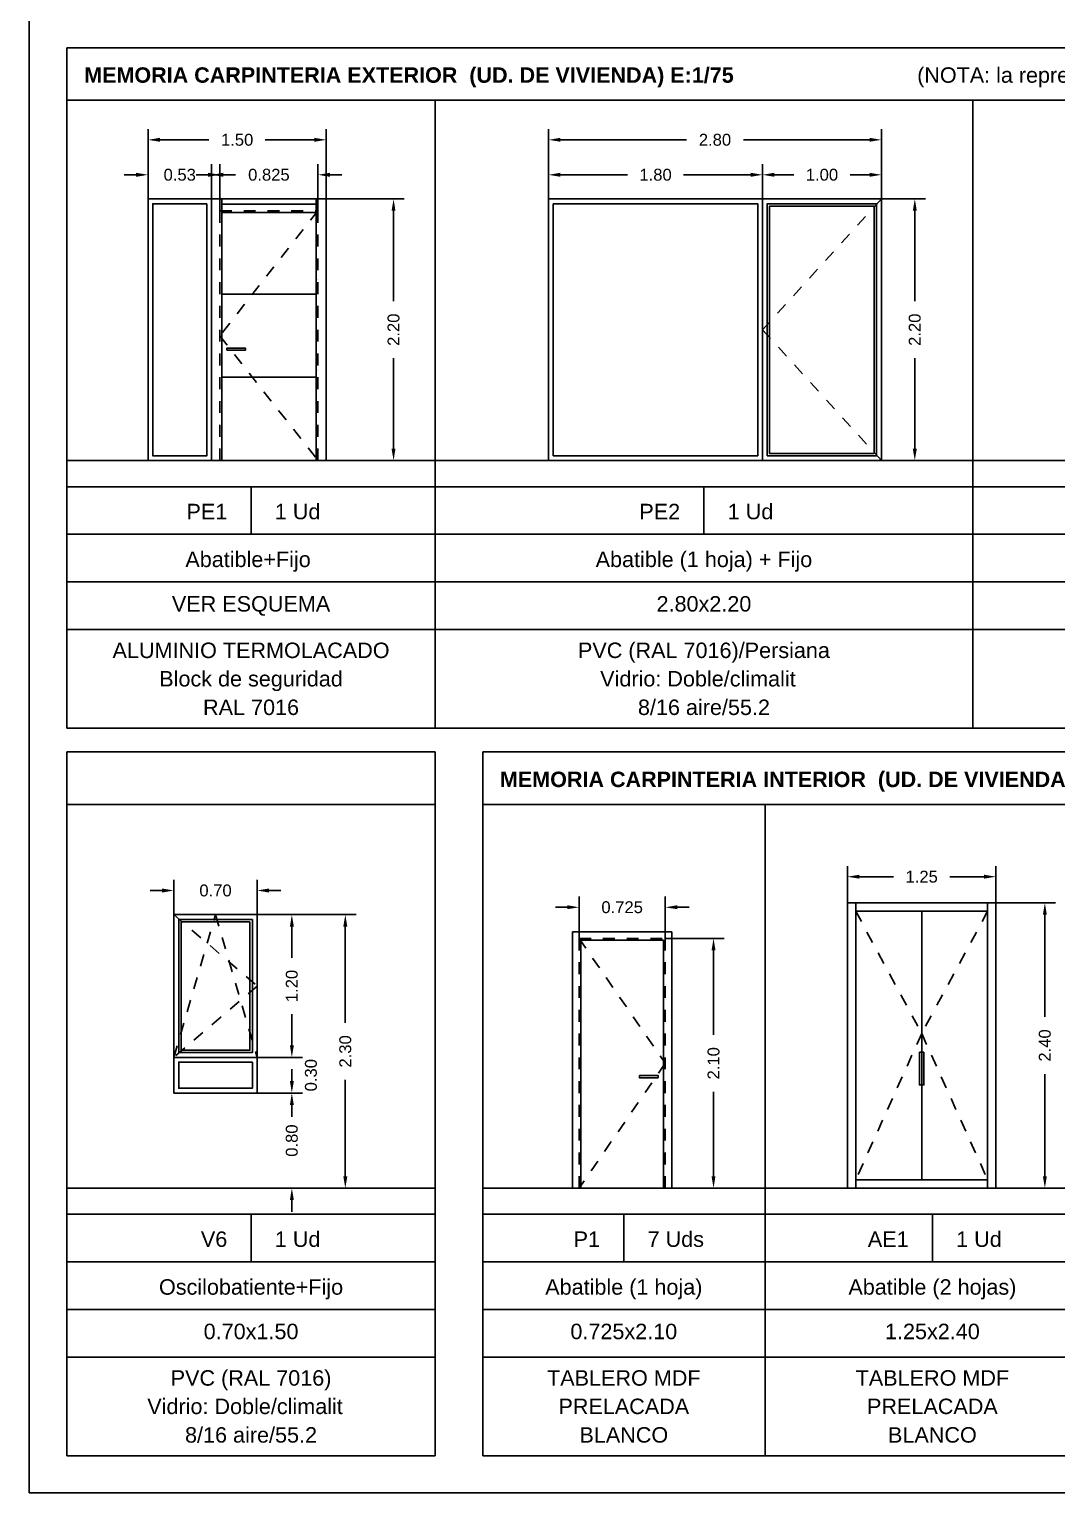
# Model space of a CAD drawing. Header units: millimetres. Extents: x 441156 to 441653, y 4514887 to 4515266.
# Drawn here: x 441570.67 to 441579.32, y 4515196.28 to 4515208.58 of the extents above; entities that cross this region are included whole.
import ezdxf
from ezdxf.enums import TextEntityAlignment as Align

# ---------------------------------------------------------------- set-up
doc = ezdxf.new("R2010")
doc.units = ezdxf.units.MM
doc.linetypes.add('CONTINUA', pattern=[0])
doc.linetypes.add('RAYITAS', pattern=[0.375, 0.25, -0.125])
for name, color, linetype in [('01_alzado', 5, 'CONTINUA'), ('01_cotas', 254, 'Continuous'), ('01_pilares primera', 6, 'Continuous'), ('01_sanitarios', 250, 'Continuous'), ('01_tabiques', 3, 'Continuous'), ('01_texto cartela', 5, 'Continuous'), ('01_ventanas', 2, 'Continuous'), ('CARTELA', 4, 'Continuous'), ('COTAS', 251, 'Continuous'), ('DIVISION', 5, 'Continuous')]:
    doc.layers.add(name, color=color, linetype=linetype)
doc.layers.add('01_cartela', color=6, linetype='Continuous', plot=False)
doc.styles.add('Estilo1', font='swissel.ttf')
doc.styles.add('NIEVES2', font='sanss___.ttf')
doc.styles.add('NIEVES3', font='swisseb.ttf')
doc.styles.add('ROMANS', font='romans')
doc.dimstyles.new('DECIMAL-50', dxfattribs={"dimtxt": 0.08, "dimasz": 0.15, "dimexe": 0.09, "dimexo": 0, "dimgap": 0.09, "dimtad": 0, "dimzin": 0, "dimdsep": 46, "dimtxsty": 'ROMANS', "dimcen": 0.09, "dimclrt": 6, "dimadec": 0, "dimazin": 0, "dimtfac": 1.38, "dimtix": 1, "dimtofl": 0, "dimtmove": 2, "dimatfit": 3, "dimldrblk": 'OBLIQUE', "dimfxl": 1, "dimtolj": 1, "dimtzin": 0, "dimarcsym": 0})

# ---------------------------------------------------------------- blocks, each defined once
blk = doc.blocks.new('*D192')
at = {"layer": '01_cotas', "color": 0, "linetype": 'CONTINUA', "lineweight": -2, "transparency": 16777216}
for p, q in [((441572.278, 4515207.058), (441572.278, 4515207.451)), ((441573.103, 4515207.058), (441573.103, 4515207.451))]:
    blk.add_line(p, q, dxfattribs=at)
at = {"layer": '01_cotas', "color": 0, "lineweight": -2, "transparency": 16777216}
for p, q in [((441572.178, 4515207.361), (441572.078, 4515207.361)), ((441573.203, 4515207.361), (441573.303, 4515207.361))]:
    blk.add_line(p, q, dxfattribs=at)
at = {"layer": '01_cotas', "color": 0, "transparency": 16777216}
for points in [[(441572.178, 4515207.378), (441572.178, 4515207.344), (441572.278, 4515207.361)], [(441573.203, 4515207.378), (441573.203, 4515207.344), (441573.103, 4515207.361)]]:
    blk.add_solid(points, dxfattribs=at)
at = {"layer": '01_cotas', "color": 7, "transparency": 16777216, "insert": (441572.69, 4515207.361), "char_height": 0.1, "attachment_point": 5, "style": 'Estilo1'}
blk.add_mtext('\\A1;0.825', dxfattribs=at)
blk = doc.blocks.new('*D203')
at = {"layer": '01_cotas', "color": 0, "linetype": 'CONTINUA', "lineweight": -2, "transparency": 16777216}
for p, q in [((441573.173, 4515207.158), (441573.829, 4515207.158)), ((441573.173, 4515204.958), (441573.829, 4515204.958))]:
    blk.add_line(p, q, dxfattribs=at)
at = {"layer": '01_cotas', "color": 0, "lineweight": -2, "transparency": 16777216}
for p, q in [((441573.739, 4515207.058), (441573.739, 4515206.298)), ((441573.739, 4515205.058), (441573.739, 4515205.818))]:
    blk.add_line(p, q, dxfattribs=at)
at = {"layer": '01_cotas', "color": 0, "transparency": 16777216}
for points in [[(441573.722, 4515207.058), (441573.755, 4515207.058), (441573.739, 4515207.158)], [(441573.722, 4515205.058), (441573.755, 4515205.058), (441573.739, 4515204.958)]]:
    blk.add_solid(points, dxfattribs=at)
at = {"layer": '01_cotas', "color": 7, "transparency": 16777216, "insert": (441573.739, 4515206.058), "char_height": 0.1, "attachment_point": 5, "rotation": 90, "style": 'Estilo1'}
blk.add_mtext('\\A1;2.20', dxfattribs=at)
blk = doc.blocks.new('*D204')
at = {"layer": '01_cotas', "color": 0, "linetype": 'CONTINUA', "lineweight": -2, "transparency": 16777216}
for p, q in [((441571.673, 4515207.158), (441571.673, 4515207.745)), ((441573.173, 4515207.158), (441573.173, 4515207.745))]:
    blk.add_line(p, q, dxfattribs=at)
at = {"layer": '01_cotas', "color": 0, "lineweight": -2, "transparency": 16777216}
for p, q in [((441571.773, 4515207.655), (441572.186, 4515207.655)), ((441573.073, 4515207.655), (441572.659, 4515207.655))]:
    blk.add_line(p, q, dxfattribs=at)
at = {"layer": '01_cotas', "color": 0, "transparency": 16777216}
for points in [[(441571.773, 4515207.672), (441571.773, 4515207.639), (441571.673, 4515207.655)], [(441573.073, 4515207.672), (441573.073, 4515207.639), (441573.173, 4515207.655)]]:
    blk.add_solid(points, dxfattribs=at)
at = {"layer": '01_cotas', "color": 7, "transparency": 16777216, "insert": (441572.423, 4515207.655), "char_height": 0.1, "attachment_point": 5, "style": 'Estilo1'}
blk.add_mtext('\\A1;1.50', dxfattribs=at)
blk = doc.blocks.new('*D205')
at = {"layer": '01_cotas', "color": 0, "linetype": 'CONTINUA', "lineweight": -2, "transparency": 16777216}
for p, q in [((441571.673, 4515207.158), (441571.673, 4515207.451)), ((441572.208, 4515207.158), (441572.208, 4515207.451))]:
    blk.add_line(p, q, dxfattribs=at)
at = {"layer": '01_cotas', "color": 0, "lineweight": -2, "transparency": 16777216}
for p, q in [((441571.573, 4515207.361), (441571.473, 4515207.361)), ((441572.308, 4515207.361), (441572.408, 4515207.361))]:
    blk.add_line(p, q, dxfattribs=at)
at = {"layer": '01_cotas', "color": 0, "transparency": 16777216}
for points in [[(441571.573, 4515207.378), (441571.573, 4515207.344), (441571.673, 4515207.361)], [(441572.308, 4515207.378), (441572.308, 4515207.344), (441572.208, 4515207.361)]]:
    blk.add_solid(points, dxfattribs=at)
at = {"layer": '01_cotas', "color": 7, "transparency": 16777216, "insert": (441571.94, 4515207.361), "char_height": 0.1, "attachment_point": 5, "style": 'Estilo1'}
blk.add_mtext('\\A1;0.53', dxfattribs=at)
blk = doc.blocks.new('*D207')
at = {"layer": '01_cotas', "color": 0, "linetype": 'CONTINUA', "lineweight": -2, "transparency": 16777216}
for p, q in [((441576.025, 4515200.939), (441576.521, 4515200.939)), ((441576.025, 4515198.839), (441576.521, 4515198.839))]:
    blk.add_line(p, q, dxfattribs=at)
at = {"layer": '01_cotas', "color": 0, "lineweight": -2, "transparency": 16777216}
for p, q in [((441576.431, 4515200.839), (441576.431, 4515200.129)), ((441576.431, 4515198.939), (441576.431, 4515199.649))]:
    blk.add_line(p, q, dxfattribs=at)
at = {"layer": '01_cotas', "color": 0, "transparency": 16777216}
for points in [[(441576.414, 4515200.839), (441576.447, 4515200.839), (441576.431, 4515200.939)], [(441576.414, 4515198.939), (441576.447, 4515198.939), (441576.431, 4515198.839)]]:
    blk.add_solid(points, dxfattribs=at)
at = {"layer": '01_cotas', "color": 7, "transparency": 16777216, "insert": (441576.431, 4515199.889), "char_height": 0.1, "attachment_point": 5, "rotation": 90, "style": 'Estilo1'}
blk.add_mtext('\\A1;2.10', dxfattribs=at)
blk = doc.blocks.new('*D220')
at = {"layer": '01_cotas', "color": 0, "linetype": 'CONTINUA', "lineweight": -2, "transparency": 16777216}
for p, q in [((441572.591, 4515201.139), (441572.973, 4515201.139)), ((441572.591, 4515199.939), (441572.973, 4515199.939))]:
    blk.add_line(p, q, dxfattribs=at)
at = {"layer": '01_cotas', "color": 0, "lineweight": -2, "transparency": 16777216}
for p, q in [((441572.883, 4515201.039), (441572.883, 4515200.776)), ((441572.883, 4515200.039), (441572.883, 4515200.303))]:
    blk.add_line(p, q, dxfattribs=at)
at = {"layer": '01_cotas', "color": 0, "transparency": 16777216}
for points in [[(441572.867, 4515201.039), (441572.9, 4515201.039), (441572.883, 4515201.139)], [(441572.867, 4515200.039), (441572.9, 4515200.039), (441572.883, 4515199.939)]]:
    blk.add_solid(points, dxfattribs=at)
at = {"layer": '01_cotas', "color": 7, "transparency": 16777216, "insert": (441572.883, 4515200.539), "char_height": 0.1, "attachment_point": 5, "rotation": 90, "style": 'Estilo1'}
blk.add_mtext('\\A1;1.20', dxfattribs=at)
blk = doc.blocks.new('*D221')
at = {"layer": '01_cotas', "color": 0, "lineweight": -2, "transparency": 16777216}
for p, q in [((441572.883, 4515200.039), (441572.883, 4515200.139)), ((441572.883, 4515199.539), (441572.883, 4515199.439))]:
    blk.add_line(p, q, dxfattribs=at)
at = {"layer": '01_cotas', "color": 0, "linetype": 'CONTINUA', "lineweight": -2, "transparency": 16777216}
for p, q in [((441572.591, 4515199.939), (441572.973, 4515199.939)), ((441572.591, 4515199.639), (441572.973, 4515199.639))]:
    blk.add_line(p, q, dxfattribs=at)
at = {"layer": '01_cotas', "color": 0, "transparency": 16777216}
for points in [[(441572.867, 4515200.039), (441572.9, 4515200.039), (441572.883, 4515199.939)], [(441572.867, 4515199.539), (441572.9, 4515199.539), (441572.883, 4515199.639)]]:
    blk.add_solid(points, dxfattribs=at)
at = {"layer": '01_cotas', "color": 7, "transparency": 16777216, "insert": (441573.044, 4515199.789), "char_height": 0.1, "attachment_point": 5, "rotation": 90, "style": 'Estilo1'}
blk.add_mtext('\\A1;0.30', dxfattribs=at)
blk = doc.blocks.new('*D222')
at = {"layer": '01_cotas', "color": 0, "lineweight": -2, "transparency": 16777216}
for p, q in [((441572.883, 4515199.739), (441572.883, 4515199.839)), ((441572.883, 4515198.739), (441572.883, 4515198.639))]:
    blk.add_line(p, q, dxfattribs=at)
at = {"layer": '01_cotas', "color": 0, "linetype": 'CONTINUA', "lineweight": -2, "transparency": 16777216}
for p, q in [((441572.591, 4515199.639), (441572.973, 4515199.639)), ((441572.591, 4515198.839), (441572.973, 4515198.839))]:
    blk.add_line(p, q, dxfattribs=at)
at = {"layer": '01_cotas', "color": 0, "transparency": 16777216}
for points in [[(441572.867, 4515199.739), (441572.9, 4515199.739), (441572.883, 4515199.639)], [(441572.867, 4515198.739), (441572.9, 4515198.739), (441572.883, 4515198.839)]]:
    blk.add_solid(points, dxfattribs=at)
at = {"layer": '01_cotas', "color": 7, "transparency": 16777216, "insert": (441572.883, 4515199.239), "char_height": 0.1, "attachment_point": 5, "rotation": 90, "style": 'Estilo1'}
blk.add_mtext('\\A1;0.80', dxfattribs=at)
blk = doc.blocks.new('*D223')
at = {"layer": '01_cotas', "color": 0, "linetype": 'CONTINUA', "lineweight": -2, "transparency": 16777216}
for p, q in [((441571.891, 4515201.139), (441571.891, 4515201.432)), ((441572.591, 4515201.139), (441572.591, 4515201.432))]:
    blk.add_line(p, q, dxfattribs=at)
at = {"layer": '01_cotas', "color": 0, "lineweight": -2, "transparency": 16777216}
for p, q in [((441571.791, 4515201.342), (441571.691, 4515201.342)), ((441572.691, 4515201.342), (441572.791, 4515201.342))]:
    blk.add_line(p, q, dxfattribs=at)
at = {"layer": '01_cotas', "color": 0, "transparency": 16777216}
for points in [[(441571.791, 4515201.359), (441571.791, 4515201.325), (441571.891, 4515201.342)], [(441572.691, 4515201.359), (441572.691, 4515201.325), (441572.591, 4515201.342)]]:
    blk.add_solid(points, dxfattribs=at)
at = {"layer": '01_cotas', "color": 7, "transparency": 16777216, "insert": (441572.241, 4515201.342), "char_height": 0.1, "attachment_point": 5, "style": 'Estilo1'}
blk.add_mtext('\\A1;0.70', dxfattribs=at)
blk = doc.blocks.new('*D224')
at = {"layer": '01_cotas', "color": 0, "linetype": 'CONTINUA', "lineweight": -2, "transparency": 16777216}
for p, q in [((441572.71, 4515201.139), (441573.423, 4515201.139)), ((441572.62, 4515198.839), (441573.423, 4515198.839))]:
    blk.add_line(p, q, dxfattribs=at)
at = {"layer": '01_cotas', "color": 0, "lineweight": -2, "transparency": 16777216}
for p, q in [((441573.333, 4515201.039), (441573.333, 4515200.229)), ((441573.333, 4515198.939), (441573.333, 4515199.749))]:
    blk.add_line(p, q, dxfattribs=at)
at = {"layer": '01_cotas', "color": 0, "transparency": 16777216}
for points in [[(441573.316, 4515201.039), (441573.35, 4515201.039), (441573.333, 4515201.139)], [(441573.316, 4515198.939), (441573.35, 4515198.939), (441573.333, 4515198.839)]]:
    blk.add_solid(points, dxfattribs=at)
at = {"layer": '01_cotas', "color": 7, "transparency": 16777216, "insert": (441573.333, 4515199.989), "char_height": 0.1, "attachment_point": 5, "rotation": 90, "style": 'Estilo1'}
blk.add_mtext('\\A1;2.30', dxfattribs=at)
blk = doc.blocks.new('*D225')
at = {"layer": '01_cotas', "color": 0, "linetype": 'CONTINUA', "lineweight": -2, "transparency": 16777216}
for p, q in [((441575.3, 4515200.939), (441575.3, 4515201.291)), ((441576.025, 4515200.939), (441576.025, 4515201.291))]:
    blk.add_line(p, q, dxfattribs=at)
at = {"layer": '01_cotas', "color": 0, "lineweight": -2, "transparency": 16777216}
for p, q in [((441575.2, 4515201.201), (441575.1, 4515201.201)), ((441576.125, 4515201.201), (441576.225, 4515201.201))]:
    blk.add_line(p, q, dxfattribs=at)
at = {"layer": '01_cotas', "color": 0, "transparency": 16777216}
for points in [[(441575.2, 4515201.218), (441575.2, 4515201.185), (441575.3, 4515201.201)], [(441576.125, 4515201.218), (441576.125, 4515201.185), (441576.025, 4515201.201)]]:
    blk.add_solid(points, dxfattribs=at)
at = {"layer": '01_cotas', "color": 7, "transparency": 16777216, "insert": (441575.662, 4515201.201), "char_height": 0.1, "attachment_point": 5, "style": 'Estilo1'}
blk.add_mtext('\\A1;0.725', dxfattribs=at)
blk = doc.blocks.new('*D226')
at = {"layer": '01_cotas', "color": 0, "linetype": 'CONTINUA', "lineweight": -2, "transparency": 16777216}
for p, q in [((441577.557, 4515201.169), (441577.557, 4515201.548)), ((441578.807, 4515201.169), (441578.807, 4515201.548))]:
    blk.add_line(p, q, dxfattribs=at)
at = {"layer": '01_cotas', "color": 0, "lineweight": -2, "transparency": 16777216}
for p, q in [((441577.657, 4515201.458), (441577.945, 4515201.458)), ((441578.707, 4515201.458), (441578.418, 4515201.458))]:
    blk.add_line(p, q, dxfattribs=at)
at = {"layer": '01_cotas', "color": 0, "transparency": 16777216}
for points in [[(441577.657, 4515201.475), (441577.657, 4515201.442), (441577.557, 4515201.458)], [(441578.707, 4515201.475), (441578.707, 4515201.442), (441578.807, 4515201.458)]]:
    blk.add_solid(points, dxfattribs=at)
at = {"layer": '01_cotas', "color": 7, "transparency": 16777216, "insert": (441578.182, 4515201.458), "char_height": 0.1, "attachment_point": 5, "style": 'Estilo1'}
blk.add_mtext('\\A1;1.25', dxfattribs=at)
blk = doc.blocks.new('*D250')
at = {"layer": '01_cotas', "color": 0, "linetype": 'CONTINUA', "lineweight": -2, "transparency": 16777216}
for p, q in [((441575.043, 4515207.158), (441575.043, 4515207.745)), ((441577.843, 4515207.158), (441577.843, 4515207.745))]:
    blk.add_line(p, q, dxfattribs=at)
at = {"layer": '01_cotas', "color": 0, "lineweight": -2, "transparency": 16777216}
for p, q in [((441575.143, 4515207.655), (441576.202, 4515207.655)), ((441577.743, 4515207.655), (441576.683, 4515207.655))]:
    blk.add_line(p, q, dxfattribs=at)
at = {"layer": '01_cotas', "color": 0, "transparency": 16777216}
for points in [[(441575.143, 4515207.672), (441575.143, 4515207.639), (441575.043, 4515207.655)], [(441577.743, 4515207.672), (441577.743, 4515207.639), (441577.843, 4515207.655)]]:
    blk.add_solid(points, dxfattribs=at)
at = {"layer": '01_cotas', "color": 7, "transparency": 16777216, "insert": (441576.443, 4515207.655), "char_height": 0.1, "attachment_point": 5, "style": 'Estilo1'}
blk.add_mtext('\\A1;2.80', dxfattribs=at)
blk = doc.blocks.new('*D251')
at = {"layer": '01_cotas', "color": 0, "linetype": 'CONTINUA', "lineweight": -2, "transparency": 16777216}
for p, q in [((441575.043, 4515207.158), (441575.043, 4515207.451)), ((441576.843, 4515207.158), (441576.843, 4515207.451))]:
    blk.add_line(p, q, dxfattribs=at)
at = {"layer": '01_cotas', "color": 0, "lineweight": -2, "transparency": 16777216}
for p, q in [((441575.143, 4515207.361), (441575.706, 4515207.361)), ((441576.743, 4515207.361), (441576.179, 4515207.361))]:
    blk.add_line(p, q, dxfattribs=at)
at = {"layer": '01_cotas', "color": 0, "transparency": 16777216}
for points in [[(441575.143, 4515207.378), (441575.143, 4515207.344), (441575.043, 4515207.361)], [(441576.743, 4515207.378), (441576.743, 4515207.344), (441576.843, 4515207.361)]]:
    blk.add_solid(points, dxfattribs=at)
at = {"layer": '01_cotas', "color": 7, "transparency": 16777216, "insert": (441575.943, 4515207.361), "char_height": 0.1, "attachment_point": 5, "style": 'Estilo1'}
blk.add_mtext('\\A1;1.80', dxfattribs=at)
blk = doc.blocks.new('*D252')
at = {"layer": '01_cotas', "color": 0, "linetype": 'CONTINUA', "lineweight": -2, "transparency": 16777216}
for p, q in [((441577.773, 4515207.158), (441578.214, 4515207.158)), ((441577.773, 4515204.958), (441578.214, 4515204.958))]:
    blk.add_line(p, q, dxfattribs=at)
at = {"layer": '01_cotas', "color": 0, "lineweight": -2, "transparency": 16777216}
for p, q in [((441578.124, 4515207.058), (441578.124, 4515206.298)), ((441578.124, 4515205.058), (441578.124, 4515205.818))]:
    blk.add_line(p, q, dxfattribs=at)
at = {"layer": '01_cotas', "color": 0, "transparency": 16777216}
for points in [[(441578.107, 4515207.058), (441578.141, 4515207.058), (441578.124, 4515207.158)], [(441578.107, 4515205.058), (441578.141, 4515205.058), (441578.124, 4515204.958)]]:
    blk.add_solid(points, dxfattribs=at)
at = {"layer": '01_cotas', "color": 7, "transparency": 16777216, "insert": (441578.124, 4515206.058), "char_height": 0.1, "attachment_point": 5, "rotation": 90, "style": 'Estilo1'}
blk.add_mtext('\\A1;2.20', dxfattribs=at)
blk = doc.blocks.new('*D253')
at = {"layer": '01_cotas', "color": 0, "linetype": 'CONTINUA', "lineweight": -2, "transparency": 16777216}
for p, q in [((441576.843, 4515207.158), (441576.843, 4515207.451)), ((441577.843, 4515207.158), (441577.843, 4515207.451))]:
    blk.add_line(p, q, dxfattribs=at)
at = {"layer": '01_cotas', "color": 0, "lineweight": -2, "transparency": 16777216}
for p, q in [((441576.943, 4515207.361), (441577.106, 4515207.361)), ((441577.743, 4515207.361), (441577.579, 4515207.361))]:
    blk.add_line(p, q, dxfattribs=at)
at = {"layer": '01_cotas', "color": 0, "transparency": 16777216}
for points in [[(441576.943, 4515207.378), (441576.943, 4515207.344), (441576.843, 4515207.361)], [(441577.743, 4515207.378), (441577.743, 4515207.344), (441577.843, 4515207.361)]]:
    blk.add_solid(points, dxfattribs=at)
at = {"layer": '01_cotas', "color": 7, "transparency": 16777216, "insert": (441577.343, 4515207.361), "char_height": 0.1, "attachment_point": 5, "style": 'Estilo1'}
blk.add_mtext('\\A1;1.00', dxfattribs=at)
blk = doc.blocks.new('*D581')
at = {"layer": '01_cotas', "color": 0, "linetype": 'CONTINUA', "lineweight": -2, "transparency": 16777216}
for p, q in [((441578.807, 4515201.239), (441579.308, 4515201.239)), ((441578.807, 4515198.839), (441579.308, 4515198.839))]:
    blk.add_line(p, q, dxfattribs=at)
at = {"layer": '01_cotas', "color": 0, "lineweight": -2, "transparency": 16777216}
for p, q in [((441579.218, 4515201.139), (441579.218, 4515200.279)), ((441579.218, 4515198.939), (441579.218, 4515199.799))]:
    blk.add_line(p, q, dxfattribs=at)
at = {"layer": '01_cotas', "color": 0, "transparency": 16777216}
for points in [[(441579.202, 4515201.139), (441579.235, 4515201.139), (441579.218, 4515201.239)], [(441579.202, 4515198.939), (441579.235, 4515198.939), (441579.218, 4515198.839)]]:
    blk.add_solid(points, dxfattribs=at)
at = {"layer": '01_cotas', "color": 7, "transparency": 16777216, "insert": (441579.218, 4515200.039), "char_height": 0.1, "attachment_point": 5, "rotation": 90, "style": 'Estilo1'}
blk.add_mtext('\\A1;2.40', dxfattribs=at)

msp = doc.modelspace()

# ---------------------------------------------------------------- linework, layer by layer
at = {"layer": '01_alzado'}
for p, q in [((441573.173, 4515207.158), (441572.208, 4515207.158)), ((441572.208, 4515207.158), (441572.208, 4515204.958)), ((441572.293, 4515207.158), (441572.293, 4515204.958)), ((441572.293, 4515207.113), (441573.088, 4515207.113)), ((441573.088, 4515207.158), (441573.088, 4515204.958)), ((441573.173, 4515207.158), (441573.173, 4515204.958)), ((441572.293, 4515207.043), (441573.088, 4515207.043)), ((441572.293, 4515206.358), (441573.088, 4515206.358)), ((441572.293, 4515205.658), (441573.088, 4515205.658)), ((441577.627, 4515198.839), (441577.627, 4515201.239)), ((441577.627, 4515201.169), (441578.737, 4515201.169)), ((441578.182, 4515198.909), (441578.182, 4515201.169)), ((441578.737, 4515201.239), (441578.737, 4515198.839)), ((441578.807, 4515198.839), (441578.807, 4515201.239)), ((441575.245, 4515200.994), (441576.08, 4515200.994)), ((441575.245, 4515200.994), (441575.245, 4515198.839)), ((441575.315, 4515200.924), (441576.01, 4515200.924)), ((441575.315, 4515200.924), (441575.315, 4515198.839)), ((441576.01, 4515200.924), (441576.01, 4515198.839)), ((441576.08, 4515200.994), (441576.08, 4515198.839)), ((441578.737, 4515198.909), (441577.627, 4515198.909))]:
    msp.add_line(p, q, dxfattribs=at)
at = {"layer": '01_alzado', "color": 5}
for points in [[(441572.208, 4515207.158), (441571.673, 4515207.158), (441571.673, 4515204.958), (441572.208, 4515204.958)], [(441572.591, 4515201.139), (441571.891, 4515201.139), (441571.891, 4515199.939), (441572.591, 4515199.939)], [(441572.591, 4515199.939), (441571.891, 4515199.939), (441571.891, 4515199.639), (441572.591, 4515199.639)]]:
    msp.add_lwpolyline(points, close=True, dxfattribs=at)
at = {"layer": '01_alzado'}
for points in [[(441572.337, 4515205.885), (441572.337, 4515205.904), (441572.493, 4515205.904), (441572.493, 4515205.885)], [(441577.557, 4515201.239), (441578.807, 4515201.239), (441578.807, 4515198.839), (441577.557, 4515198.839)], [(441578.163, 4515199.983), (441578.182, 4515199.983), (441578.182, 4515199.707), (441578.163, 4515199.707)], [(441578.201, 4515199.983), (441578.182, 4515199.983), (441578.182, 4515199.707), (441578.201, 4515199.707)], [(441575.966, 4515199.766), (441575.966, 4515199.785), (441575.809, 4515199.785), (441575.809, 4515199.766)]]:
    msp.add_lwpolyline(points, close=True, dxfattribs=at)
at = {"layer": '01_cartela', "color": 1}
msp.add_lwpolyline([(441570.674, 4515217.813), (441570.674, 4515196.278), (441601.312, 4515196.278), (441601.312, 4515217.813)], close=True, dxfattribs=at)
at = {"layer": '01_sanitarios', "color": 5, "linetype": 'CONTINUA'}
for points in [[(441575.043, 4515207.158), (441576.843, 4515207.158), (441576.843, 4515204.958), (441575.043, 4515204.958)], [(441577.843, 4515207.158), (441576.843, 4515207.158), (441576.843, 4515204.958), (441577.843, 4515204.958)]]:
    msp.add_lwpolyline(points, close=True, dxfattribs=at)
at = {"layer": '01_tabiques'}
for p in [(441573.088, 4515206.482), (441573.088, 4515205.72)]:
    msp.add_point(p, dxfattribs=at)
at = {"layer": '01_ventanas', "color": 2}
for points in [[(441572.168, 4515207.118), (441571.713, 4515207.118), (441571.713, 4515204.998), (441572.168, 4515204.998)], [(441575.083, 4515207.118), (441576.803, 4515207.118), (441576.803, 4515204.998), (441575.083, 4515204.998)], [(441577.803, 4515207.118), (441576.883, 4515207.118), (441576.883, 4515204.998), (441577.803, 4515204.998)], [(441577.783, 4515207.098), (441576.903, 4515207.098), (441576.903, 4515205.018), (441577.783, 4515205.018)], [(441572.551, 4515201.099), (441571.931, 4515201.099), (441571.931, 4515199.979), (441572.551, 4515199.979)], [(441572.531, 4515201.079), (441571.951, 4515201.079), (441571.951, 4515199.999), (441572.531, 4515199.999)], [(441572.551, 4515199.899), (441571.931, 4515199.899), (441571.931, 4515199.679), (441572.551, 4515199.679)]]:
    msp.add_lwpolyline(points, close=True, dxfattribs=at)
at = {"layer": 'CARTELA', "color": 1}
for p, q in [((441570.991, 4515204.958), (441601.002, 4515204.958)), ((441570.991, 4515198.839), (441574.089, 4515198.839)), ((441574.489, 4515198.839), (441588.012, 4515198.839))]:
    msp.add_line(p, q, dxfattribs=at)
at = {"layer": 'COTAS', "color": 120, "linetype": 'RAYITAS', "ltscale": 0.25}
for points in [[(441577.843, 4515207.158), (441576.843, 4515206.058), (441577.843, 4515204.958)], [(441572.278, 4515204.958), (441572.278, 4515207.058), (441573.103, 4515207.058), (441573.103, 4515204.958)], [(441573.103, 4515207.058), (441572.278, 4515206.008), (441573.103, 4515204.958)], [(441577.627, 4515201.169), (441578.182, 4515200.139), (441577.627, 4515198.909)], [(441578.737, 4515201.169), (441578.182, 4515200.139), (441578.737, 4515198.909)], [(441571.891, 4515201.139), (441572.591, 4515200.539), (441571.891, 4515199.939), (441572.241, 4515201.139), (441572.591, 4515199.939)], [(441575.3, 4515198.839), (441575.3, 4515200.939), (441576.025, 4515200.939), (441576.025, 4515198.839)], [(441575.3, 4515200.939), (441576.025, 4515199.889), (441575.3, 4515198.839)]]:
    msp.add_lwpolyline(points, dxfattribs=at)
at = {"layer": 'DIVISION', "color": 5}
for p, q in [((441570.991, 4515202.707), (441570.991, 4515208.43)), ((441570.991, 4515208.43), (441601.002, 4515208.43)), ((441570.991, 4515207.989), (441601.002, 4515207.989)), ((441574.089, 4515202.707), (441574.089, 4515207.989)), ((441578.611, 4515202.707), (441578.611, 4515207.989)), ((441570.991, 4515204.738), (441601.002, 4515204.738)), ((441572.54, 4515204.738), (441572.54, 4515204.338)), ((441576.35, 4515204.738), (441576.35, 4515204.338)), ((441570.991, 4515204.338), (441601.002, 4515204.338)), ((441570.991, 4515203.938), (441601.002, 4515203.938)), ((441570.991, 4515203.538), (441601.002, 4515203.538)), ((441601.002, 4515202.707), (441570.991, 4515202.707)), ((441570.991, 4515196.588), (441570.991, 4515202.507)), ((441570.991, 4515202.507), (441574.089, 4515202.507)), ((441574.089, 4515196.588), (441574.089, 4515202.507)), ((441574.489, 4515196.588), (441574.489, 4515202.507)), ((441574.489, 4515202.507), (441588.012, 4515202.507)), ((441570.991, 4515202.066), (441574.089, 4515202.066)), ((441574.489, 4515202.066), (441588.012, 4515202.066)), ((441576.864, 4515196.588), (441576.864, 4515202.066)), ((441570.991, 4515198.619), (441574.089, 4515198.619)), ((441572.54, 4515198.619), (441572.54, 4515198.219)), ((441574.489, 4515198.619), (441588.012, 4515198.619)), ((441575.676, 4515198.619), (441575.676, 4515198.219)), ((441578.272, 4515198.619), (441578.272, 4515198.219)), ((441570.991, 4515198.219), (441574.089, 4515198.219)), ((441574.489, 4515198.219), (441576.864, 4515198.219)), ((441576.864, 4515198.219), (441588.012, 4515198.219)), ((441570.991, 4515197.819), (441574.089, 4515197.819)), ((441574.489, 4515197.819), (441588.012, 4515197.819)), ((441570.991, 4515197.419), (441574.089, 4515197.419)), ((441574.489, 4515197.419), (441588.012, 4515197.419)), ((441574.089, 4515196.588), (441570.991, 4515196.588)), ((441588.012, 4515196.588), (441574.489, 4515196.588))]:
    msp.add_line(p, q, dxfattribs=at)

# ---------------------------------------------------------------- texts
at = {"layer": '01_pilares primera', "color": 7, "style": 'NIEVES2'}
for s, p in [('1 Ud', (441572.74, 4515204.464)), ('1 Ud', (441576.55, 4515204.464)), ('1 Ud', (441572.74, 4515198.345)), ('7 Uds', (441575.876, 4515198.345)), ('1 Ud', (441578.472, 4515198.345))]:
    msp.add_text(s, height=0.13, dxfattribs=at).set_placement(p)
for s, p in [('PE1', (441572.34, 4515204.464)), ('PE2', (441576.15, 4515204.464)), ('V6', (441572.34, 4515198.345)), ('P1', (441575.476, 4515198.345)), ('AE1', (441578.072, 4515198.345))]:
    msp.add_text(s, height=0.13, dxfattribs=at).set_placement(p, align=Align.RIGHT)
at = {"layer": '01_texto cartela', "color": 5}
for s, style, p in [('MEMORIA CARPINTERIA EXTERIOR  (UD. DE VIVIENDA) E:1/75', 'NIEVES3', (441571.136, 4515208.135)), ('(NOTA: la representación gráfica de la carpintería está expresada desde el exterior)', 'NIEVES2', (441578.144, 4515208.135)), ('MEMORIA CARPINTERIA INTERIOR  (UD. DE VIVIENDA) E:1/75', 'NIEVES3', (441574.634, 4515202.212))]:
    msp.add_text(s, height=0.12967, dxfattribs=dict(at, style=style)).set_placement(p)
at = {"layer": 'DIVISION', "color": 5, "style": 'NIEVES2'}
for s, p in [('Abatible+Fijo ', (441572.54, 4515204.062)), ('Abatible (1 hoja) + Fijo', (441576.35, 4515204.062)), ('VER ESQUEMA', (441572.54, 4515203.688)), ('2.80x2.20', (441576.35, 4515203.688)), ('ALUMINIO TERMOLACADO', (441572.54, 4515203.297)), ('PVC (RAL 7016)/Persiana', (441576.35, 4515203.297)), ('Block de seguridad', (441572.54, 4515203.058)), ('Vidrio: Doble/climalit  ', (441576.35, 4515203.058)), ('RAL 7016', (441572.54, 4515202.818)), ('8/16 aire/55.2', (441576.35, 4515202.818)), ('Oscilobatiente+Fijo', (441572.54, 4515197.943)), ('Abatible (1 hoja)', (441575.676, 4515197.943)), ('Abatible (2 hojas)', (441578.272, 4515197.943)), ('0.70x1.50', (441572.54, 4515197.569)), ('0.725x2.10', (441575.676, 4515197.569)), ('1.25x2.40', (441578.272, 4515197.569)), ('PVC (RAL 7016)', (441572.54, 4515197.178)), ('TABLERO MDF', (441575.676, 4515197.178)), ('TABLERO MDF', (441578.272, 4515197.178)), ('Vidrio: Doble/climalit  ', (441572.54, 4515196.939)), ('PRELACADA', (441575.676, 4515196.939)), ('PRELACADA', (441578.272, 4515196.939)), ('8/16 aire/55.2', (441572.54, 4515196.699)), ('BLANCO', (441575.676, 4515196.699)), ('BLANCO', (441578.272, 4515196.699))]:
    msp.add_text(s, height=0.13, dxfattribs=at).set_placement(p, align=Align.CENTER)

# ---------------------------------------------------------------- dimensions: what is measured, and where the dimension line sits
at = {"layer": '01_cotas'}
for base, p1, p2, angle, picture, middle in [((441571.673, 4515207.655), (441573.173, 4515207.158), (441571.673, 4515207.158), 180, '*D204', (441572.423, 4515207.655)), ((441571.67272, 4515207.36102), (441572.20771, 4515207.15825), (441571.67272, 4515207.15825), 180, '*D205', (441571.94022, 4515207.36102)), ((441573.739, 4515204.958), (441573.173, 4515207.158), (441573.173, 4515204.958), 90, '*D203', (441573.739, 4515206.058)), ((441578.124, 4515204.958), (441577.773, 4515207.158), (441577.773, 4515204.958), 90, '*D252', (441578.124, 4515206.058)), ((441579.218, 4515198.839), (441578.807, 4515201.239), (441578.807, 4515198.839), 90, '*D581', (441579.218, 4515200.039)), ((441572.883, 4515199.939), (441572.591, 4515201.139), (441572.591, 4515199.939), 90, '*D220', (441572.883, 4515200.539)), ((441573.333, 4515198.839), (441572.71, 4515201.139), (441572.62, 4515198.839), 90, '*D224', (441573.333, 4515199.989)), ((441576.431, 4515198.839), (441576.025, 4515200.939), (441576.025, 4515198.839), 90, '*D207', (441576.431, 4515199.889)), ((441572.883, 4515198.839), (441572.591, 4515199.639), (441572.591, 4515198.839), 90, '*D222', (441572.883, 4515199.239))]:
    dim = msp.add_linear_dim(base=base, p1=p1, p2=p2, angle=angle, dimstyle='DECIMAL-50', override={"dimtxt": 0.1, "dimasz": 0.1, "dimtxsty": 'Estilo1', "dimsah": 1, "dimclrt": 7, "dimfxl": 0.09, "dimarcsym": 2}, dxfattribs=at)
    dim.commit()
    dim.dimension.update_dxf_attribs({"geometry": picture, "text_midpoint": middle})
for base, p1, p2, picture, middle in [((441577.843, 4515207.655), (441575.043, 4515207.158), (441577.843, 4515207.158), '*D250', (441576.443, 4515207.655)), ((441576.843, 4515207.361), (441575.043, 4515207.158), (441576.843, 4515207.158), '*D251', (441575.943, 4515207.361)), ((441577.843, 4515207.361), (441576.843, 4515207.158), (441577.843, 4515207.158), '*D253', (441577.343, 4515207.361)), ((441578.807, 4515201.458), (441577.557, 4515201.169), (441578.807, 4515201.169), '*D226', (441578.182, 4515201.458)), ((441572.591, 4515201.342), (441571.891, 4515201.139), (441572.591, 4515201.139), '*D223', (441572.241, 4515201.342))]:
    dim = msp.add_linear_dim(base=base, p1=p1, p2=p2, dimstyle='DECIMAL-50', override={"dimtxt": 0.1, "dimasz": 0.1, "dimtxsty": 'Estilo1', "dimsah": 1, "dimclrt": 7, "dimfxl": 0.09, "dimarcsym": 2}, dxfattribs=at)
    dim.commit()
    dim.dimension.update_dxf_attribs({"geometry": picture, "text_midpoint": middle})
for base, p1, p2, text, picture, middle in [((441573.103, 4515207.361), (441572.278, 4515207.058), (441573.103, 4515207.058), '0.825', '*D192', (441572.69, 4515207.361)), ((441576.025, 4515201.201), (441575.3, 4515200.939), (441576.025, 4515200.939), '0.725', '*D225', (441575.662, 4515201.201))]:
    dim = msp.add_linear_dim(base=base, p1=p1, p2=p2, text=text, dimstyle='DECIMAL-50', override={"dimtxt": 0.1, "dimasz": 0.1, "dimtxsty": 'Estilo1', "dimsah": 1, "dimclrt": 7, "dimfxl": 0.09, "dimarcsym": 2}, dxfattribs=at)
    dim.commit()
    dim.dimension.update_dxf_attribs({"geometry": picture, "text_midpoint": middle})
dim = msp.add_linear_dim(base=(441572.883, 4515199.639), p1=(441572.591, 4515199.939), p2=(441572.591, 4515199.639), angle=90, dimstyle='DECIMAL-50', override={"dimtxt": 0.1, "dimasz": 0.1, "dimtxsty": 'Estilo1', "dimsah": 1, "dimclrt": 7, "dimfxl": 0.09, "dimarcsym": 2}, dxfattribs=at)
dim.commit()
dim.dimension.update_dxf_attribs({"geometry": '*D221', "text_midpoint": (441573.044, 4515199.789), "dimtype": 160})

doc.saveas('drawing.dxf')
